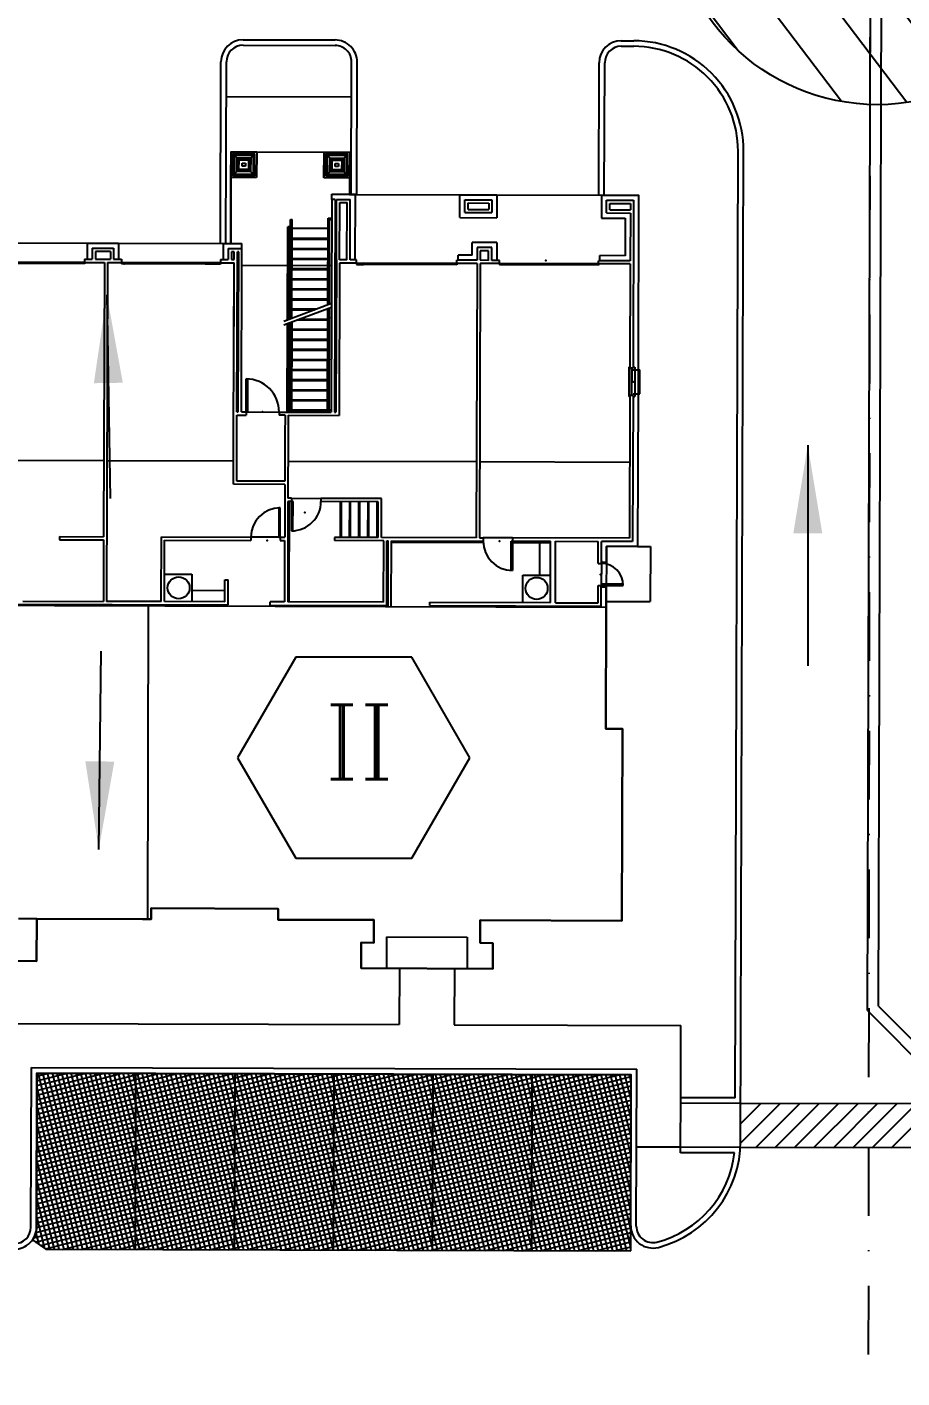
# Model space of a CAD drawing. Header units: feet. Extents: x 26064 to 27719, y 16802 to 28989.
# Drawn here: x 27175.2 to 27254.8, y 17814.2 to 17936.9 of the extents above; entities that cross this region are included whole.
import ezdxf
from ezdxf.enums import TextEntityAlignment as Align

# ---------------------------------------------------------------- set-up
doc = ezdxf.new("R2010")
doc.units = ezdxf.units.FT
doc.header["$LTSCALE"] = 50
doc.header["$MEASUREMENT"] = 0
doc.header["$PDSIZE"] = -0.5
doc.linetypes.add('CENTERPL', pattern=[0.25, 0.125, -0.0625, 0, -0.0625])
doc.linetypes.add('HIDDEN', pattern=[0.375, 0.25, -0.125])
for name, color, linetype in [('BUILDING-DOORS-EXT', 2, 'Continuous'), ('BUILDING-INTERIOR', 251, 'Continuous'), ('BUILDINGS', 5, 'Continuous'), ('CL-ROADS', 9, 'CENTERPL'), ('CONC-5INCH-BOUNDS', 251, 'Continuous'), ('CONC-5INCH-HATCH', 251, 'Continuous'), ('CURB-B', 4, 'Continuous'), ('CURB-F', 32, 'Continuous'), ('INLET PROTECTION', 1, 'HIDDEN'), ('PAINT-MARKINGS', 32, 'Continuous'), ('PARKSTRIPES', 32, 'Continuous'), ('SD-OUTER-PRIVATE', 6, 'Continuous'), ('SD-STRUCTURE', 6, 'Continuous'), ('SIDEWALK', 9, 'Continuous')]:
    doc.layers.add(name, color=color, linetype=linetype)
doc.styles.add('DCADTXTSTYLE3', font='ROMANC')
doc.styles.add('ls80', font='simplex', dxfattribs={"oblique": 15, "height": 4})
doc.dimstyles.new('dim', dxfattribs={"dimtxt": 0.18, "dimasz": 0.16, "dimexe": 0.0625, "dimexo": 0.0625, "dimgap": 0.03, "dimtad": 3, "dimdec": 4, "dimzin": 0, "dimdsep": 46, "dimtxsty": 'ls80', "dimcen": 0.09, "dimclrd": 256, "dimclre": 256, "dimclrt": 256, "dimaunit": 1, "dimadec": 4, "dimazin": 0, "dimtfac": 1, "dimtdec": 4, "dimtofl": 0, "dimtmove": 2, "dimatfit": 3, "dimfxl": 0, "dimtolj": 1, "dimtzin": 0, "dimlwd": -1, "dimlwe": -1, "dimarcsym": 0})

msp = doc.modelspace()

# ---------------------------------------------------------------- hatches: boundary and pattern name
at = {"layer": 'CONC-5INCH-HATCH'}
h = msp.add_hatch(dxfattribs=at)
h.set_pattern_fill('ANSI37', scale=3.33, angle=329.2625, style=0)
edge = h.paths.add_edge_path()
edge.add_line((27230.1032, 17825.77405), (27230.1499, 17841.77399))
edge.add_line((27230.1499, 17841.77399), (27176.15013, 17841.93159))
edge.add_line((27176.15013, 17841.93159), (27176.10929, 17827.93795))
edge.add_arc((27174.10929, 17827.94379), 2, 324.857026, 359.8327778, ccw=False)
edge.add_line((27175.74473, 17826.79255), (27176.97131, 17825.92912))
edge.add_line((27176.97131, 17825.92912), (27230.1032, 17825.77405))
at = {"layer": 'INLET PROTECTION', "linetype": 'Continuous'}
h = msp.add_hatch(dxfattribs=at)
h.set_pattern_fill('ANSI31', scale=37.499998, angle=262.0889784, style=0)
h.set_pattern_definition([(307.088978, (51363.5067, -5316.098), (3.7392183, 2.82681806), [])])
edge = h.paths.add_edge_path()
edge.add_arc((27252.51845, 17948.62833), 18.75, 0, 360)
at = {"layer": 'PAINT-MARKINGS'}
h = msp.add_hatch(dxfattribs=at)
h.set_pattern_fill('ANSI31', scale=10, style=0)
h.paths.add_polyline_path([(27264.08615, 17837.61105, -0.215250437), (27264.76765, 17839.10907), (27240.10023, 17839.18106), (27240.09021, 17835.74751, -0.014174582), (27240.0725, 17835.18113), (27264.07886, 17835.11106)])

# ---------------------------------------------------------------- linework, layer by layer
at = {"layer": 'BUILDING-DOORS-EXT', "color": 7}
for p, q in [((27227.42629, 17886.2216), (27229.42549, 17886.21577)), ((27229.42585, 17886.34072), (27227.42666, 17886.34655)), ((27229.42549, 17886.21577), (27229.42585, 17886.34072))]:
    msp.add_line(p, q, dxfattribs=at)
msp.add_arc((27227.42629, 17886.2216), 1.9992, 359.8327778, 89.8327778, dxfattribs=at)
at = {"layer": 'BUILDING-INTERIOR', "color": 7, "ltscale": 12}
for p, q in [((27193.77758, 17923.26498), (27193.78439, 17925.59742)), ((27193.78439, 17925.59742), (27193.77758, 17923.26498)), ((27193.78439, 17925.59742), (27196.11682, 17925.59061)), ((27193.9505, 17925.43033), (27193.94467, 17923.43111)), ((27193.9505, 17925.43033), (27195.94971, 17925.42449)), ((27194.07509, 17925.30501), (27194.06998, 17923.55569)), ((27194.07509, 17925.30501), (27195.82442, 17925.29991)), ((27194.32426, 17925.05438), (27194.07509, 17925.30501)), ((27194.32062, 17923.80486), (27194.32426, 17925.05438)), ((27194.32426, 17925.05438), (27195.57378, 17925.05073)), ((27195.57378, 17925.05073), (27195.57014, 17923.80121)), ((27195.57378, 17925.05073), (27195.82442, 17925.29991)), ((27195.81931, 17923.55058), (27195.82442, 17925.29991)), ((27195.9439, 17923.42526), (27195.94973, 17925.42449)), ((27196.11682, 17925.59061), (27196.11002, 17923.25817)), ((27196.11682, 17925.59061), (27202.23939, 17925.57274)), ((27202.23258, 17923.2403), (27202.23939, 17925.57274)), ((27202.23939, 17925.57274), (27202.23258, 17923.2403)), ((27202.23939, 17925.57274), (27204.57182, 17925.56593)), ((27202.4055, 17925.40565), (27202.39967, 17923.40643)), ((27202.4055, 17925.40565), (27204.40471, 17925.39982)), ((27202.53009, 17925.28033), (27202.52499, 17923.53101)), ((27202.53009, 17925.28033), (27204.27942, 17925.27523)), ((27202.77927, 17925.0297), (27202.53009, 17925.28033)), ((27202.77562, 17923.78018), (27202.77927, 17925.0297)), ((27202.77927, 17925.0297), (27204.02879, 17925.02605)), ((27204.02879, 17925.02605), (27204.02514, 17923.77653)), ((27204.02879, 17925.02605), (27204.27942, 17925.27523)), ((27204.27431, 17923.5259), (27204.27942, 17925.27523)), ((27204.3989, 17923.40058), (27204.40474, 17925.39982)), ((27204.57182, 17925.56593), (27204.56502, 17923.2335)), ((27194.32062, 17923.80486), (27194.06998, 17923.55569)), ((27195.57014, 17923.80121), (27194.32062, 17923.80486)), ((27194.40416, 17923.88792), (27194.40732, 17924.97083)), ((27195.48708, 17923.88476), (27194.40416, 17923.88792)), ((27194.40732, 17924.97083), (27195.49024, 17924.96767)), ((27194.50859, 17923.99174), (27194.51115, 17924.8664)), ((27195.38326, 17923.98919), (27194.50859, 17923.99174)), ((27194.51115, 17924.8664), (27195.38581, 17924.86385)), ((27194.801, 17924.28244), (27194.80185, 17924.574)), ((27195.09255, 17924.28159), (27194.801, 17924.28244)), ((27194.80185, 17924.574), (27195.0934, 17924.57315)), ((27195.0934, 17924.57315), (27195.09255, 17924.28159)), ((27195.38581, 17924.86385), (27195.38326, 17923.98919)), ((27195.49024, 17924.96767), (27195.48708, 17923.88476)), ((27195.57014, 17923.80121), (27195.81931, 17923.55058)), ((27202.85916, 17923.86324), (27202.86232, 17924.94616)), ((27203.94208, 17923.86008), (27202.85916, 17923.86324)), ((27202.86232, 17924.94616), (27203.94524, 17924.943)), ((27202.96359, 17923.96706), (27202.96615, 17924.84173)), ((27203.83826, 17923.96451), (27202.96359, 17923.96706)), ((27202.96615, 17924.84173), (27203.84081, 17924.83917)), ((27203.256, 17924.25777), (27203.25685, 17924.54932)), ((27203.54755, 17924.25691), (27203.256, 17924.25777)), ((27203.25685, 17924.54932), (27203.5484, 17924.54847)), ((27203.5484, 17924.54847), (27203.54755, 17924.25691)), ((27203.84081, 17924.83917), (27203.83826, 17923.96451)), ((27203.94524, 17924.943), (27203.94208, 17923.86008)), ((27193.77758, 17923.26498), (27193.76007, 17917.26728)), ((27196.11002, 17923.25817), (27193.77758, 17923.26498)), ((27195.9439, 17923.42526), (27193.94467, 17923.4311)), ((27195.81931, 17923.55058), (27194.06998, 17923.55568)), ((27204.56502, 17923.2335), (27202.23258, 17923.2403)), ((27204.3989, 17923.40058), (27202.39967, 17923.40642)), ((27202.77562, 17923.78018), (27202.52499, 17923.53101)), ((27204.27431, 17923.5259), (27202.52499, 17923.531)), ((27204.02514, 17923.77653), (27202.77562, 17923.78018)), ((27204.02514, 17923.77653), (27204.27431, 17923.5259)), ((27204.56502, 17923.2335), (27204.56064, 17921.73407)), ((27202.95575, 17921.28059), (27202.95709, 17921.73875)), ((27202.95588, 17921.28059), (27202.95722, 17921.73875)), ((27205.08143, 17921.73255), (27202.95709, 17921.73875)), ((27202.95722, 17921.73875), (27205.0814, 17921.73255)), ((27205.06402, 17915.77651), (27205.0814, 17921.73255)), ((27205.06404, 17915.77651), (27205.08143, 17921.73255)), ((27214.57168, 17919.6223), (27214.57775, 17921.70483)), ((27214.57775, 17921.70483), (27217.95146, 17921.69499)), ((27217.95146, 17921.69499), (27217.94538, 17919.61245)), ((27227.44781, 17921.66727), (27227.44173, 17919.58474)), ((27227.44781, 17921.66727), (27230.82151, 17921.65742)), ((27230.82151, 17921.65742), (27230.7752, 17905.78853)), ((27202.95575, 17921.28059), (27202.89935, 17901.95469)), ((27203.24731, 17921.27974), (27202.95575, 17921.28059)), ((27203.24731, 17921.27974), (27203.1909, 17901.95384)), ((27203.35621, 17915.78149), (27203.37226, 17921.27938)), ((27203.37226, 17921.27938), (27204.62193, 17921.27573)), ((27203.64777, 17915.78064), (27203.66296, 17920.98697)), ((27203.66296, 17920.98697), (27204.32953, 17920.98503)), ((27204.31433, 17915.7787), (27204.32953, 17920.98503)), ((27204.60589, 17915.77785), (27204.62193, 17921.27573)), ((27215.03117, 17920.07912), (27215.03457, 17921.24534)), ((27215.03457, 17921.24534), (27217.49196, 17921.23817)), ((27215.32358, 17920.36983), (27215.32528, 17920.95294)), ((27215.32358, 17920.36983), (27217.19786, 17920.36436)), ((27215.32528, 17920.95294), (27217.19956, 17920.94747)), ((27217.19956, 17920.94747), (27217.19786, 17920.36436)), ((27217.49196, 17921.23817), (27217.48856, 17920.07195)), ((27227.90123, 17920.04156), (27227.90463, 17921.20778)), ((27227.90463, 17921.20778), (27230.36202, 17921.20061)), ((27228.19363, 17920.33226), (27228.19533, 17920.91537)), ((27228.19363, 17920.33226), (27230.06791, 17920.32679)), ((27228.19533, 17920.91537), (27230.06961, 17920.9099)), ((27230.06961, 17920.9099), (27230.06791, 17920.32679)), ((27230.36202, 17921.20061), (27230.31753, 17905.95648)), ((27199.17561, 17910.46722), (27199.20186, 17919.4589)), ((27199.20186, 17919.4589), (27199.32682, 17919.45853)), ((27199.30071, 17910.51423), (27199.32682, 17919.45853)), ((27202.59461, 17911.70486), (27202.61758, 17919.57388)), ((27202.61758, 17919.57388), (27202.95077, 17919.57291)), ((27202.7197, 17911.75187), (27202.74217, 17919.44857)), ((27202.74217, 17919.44857), (27202.9504, 17919.44796)), ((27214.57168, 17919.6223), (27217.94538, 17919.61245)), ((27215.03117, 17920.07912), (27217.48856, 17920.07195)), ((27227.44173, 17919.58474), (27229.60756, 17919.57842)), ((27227.90123, 17920.04156), (27230.06706, 17920.03524)), ((27229.60756, 17919.57842), (27229.5976, 17916.16307)), ((27230.06706, 17920.03524), (27230.05442, 17915.70357)), ((27198.92543, 17910.37319), (27198.95002, 17918.79322)), ((27199.07497, 17918.79285), (27198.95002, 17918.79322)), ((27199.05052, 17910.42021), (27199.07497, 17918.79285)), ((27199.07193, 17917.75159), (27199.19688, 17917.75122)), ((27199.0746, 17918.6679), (27199.19956, 17918.66754)), ((27199.32183, 17917.75086), (27202.61224, 17917.74125)), ((27199.3245, 17918.66717), (27202.61491, 17918.65757)), ((27180.7234, 17917.30533), (27180.71915, 17915.84756)), ((27180.7234, 17917.30533), (27183.57654, 17917.297)), ((27181.18022, 17916.84584), (27181.17731, 17915.84623)), ((27181.18022, 17916.84584), (27183.11705, 17916.84019)), ((27181.47093, 17916.55343), (27181.46886, 17915.84537)), ((27182.82464, 17916.54948), (27181.47093, 17916.55343)), ((27182.82464, 17916.54948), (27182.82257, 17915.84142)), ((27183.11705, 17916.84019), (27183.11413, 17915.84057)), ((27183.57654, 17917.297), (27183.57228, 17915.83923)), ((27193.07282, 17917.26929), (27193.06857, 17915.81152)), ((27193.07282, 17917.26929), (27194.78053, 17917.26431)), ((27193.52964, 17916.8098), (27193.52672, 17915.81018)), ((27193.52964, 17916.8098), (27194.77919, 17916.80615)), ((27193.82035, 17916.51739), (27193.81828, 17915.80933)), ((27194.07027, 17916.51666), (27193.82035, 17916.51739)), ((27194.0682, 17915.8086), (27194.07027, 17916.51666)), ((27194.3194, 17901.97973), (27194.36183, 17916.51581)), ((27194.48677, 17916.51545), (27194.36183, 17916.51581)), ((27194.44435, 17901.97936), (27194.48677, 17916.51545)), ((27194.73591, 17901.97851), (27194.77919, 17916.80615)), ((27194.77919, 17916.80615), (27194.78053, 17917.26431)), ((27199.06925, 17916.83527), (27199.1942, 17916.83491)), ((27199.31916, 17916.83454), (27202.60956, 17916.82494)), ((27215.68628, 17916.20367), (27215.68968, 17917.36989)), ((27217.93882, 17917.36333), (27215.68968, 17917.36989)), ((27216.1465, 17916.9104), (27216.1431, 17915.74418)), ((27217.47932, 17916.90651), (27216.1465, 17916.9104)), ((27216.4372, 17916.61799), (27216.43465, 17915.74332)), ((27217.18692, 17916.61581), (27216.4372, 17916.61799)), ((27217.18436, 17915.74113), (27217.18692, 17916.61581)), ((27217.47592, 17915.74028), (27217.47932, 17916.90651)), ((27217.93882, 17917.36333), (27217.93408, 17915.73895)), ((27180.46803, 17915.43178), (27171.47149, 17915.45804)), ((27180.4684, 17915.55674), (27171.47185, 17915.58299)), ((27180.4684, 17915.55674), (27180.46803, 17915.43178)), ((27180.46925, 17915.84829), (27180.4684, 17915.55674)), ((27180.4684, 17915.55674), (27182.2802, 17915.55145)), ((27180.46925, 17915.84829), (27181.17731, 17915.84622)), ((27181.46886, 17915.84537), (27182.82257, 17915.84142)), ((27182.2802, 17915.55145), (27182.20751, 17890.64435)), ((27182.57175, 17915.5506), (27182.48192, 17884.77076)), ((27182.57175, 17915.5506), (27183.82128, 17915.54695)), ((27183.11413, 17915.84057), (27183.82213, 17915.8385)), ((27183.82128, 17915.54695), (27183.82091, 17915.422)), ((27191.43675, 17915.39977), (27183.82091, 17915.422)), ((27183.82213, 17915.8385), (27183.82128, 17915.54695)), ((27191.43712, 17915.52472), (27183.82128, 17915.54695)), ((27192.81745, 17915.39574), (27191.43675, 17915.39977)), ((27192.81782, 17915.52069), (27191.45737, 17915.52466)), ((27192.81782, 17915.52069), (27192.81745, 17915.39574)), ((27192.81867, 17915.81225), (27192.81782, 17915.52069)), ((27192.81782, 17915.52069), (27194.06735, 17915.51705)), ((27192.81867, 17915.81225), (27193.52672, 17915.81018)), ((27193.81828, 17915.80933), (27194.0682, 17915.8086)), ((27194.02174, 17899.88899), (27194.06735, 17915.51704)), ((27194.03343, 17903.89652), (27194.06735, 17915.51705)), ((27199.06658, 17915.91896), (27199.19153, 17915.91859)), ((27199.31648, 17915.91823), (27202.60689, 17915.90863)), ((27203.35621, 17915.78149), (27203.31586, 17901.95347)), ((27203.64692, 17915.48909), (27203.60656, 17901.66107)), ((27205.18814, 17915.48459), (27203.64692, 17915.48909)), ((27204.31433, 17915.7787), (27203.64777, 17915.78064)), ((27205.189, 17915.77615), (27204.60589, 17915.77785)), ((27205.18814, 17915.48459), (27205.18778, 17915.35964)), ((27205.18778, 17915.35964), (27205.83638, 17915.35775)), ((27205.18814, 17915.48459), (27205.189, 17915.77615)), ((27205.18814, 17915.48459), (27205.79479, 17915.48282)), ((27214.30926, 17915.33302), (27205.79443, 17915.35787)), ((27214.30963, 17915.45797), (27205.79479, 17915.48282)), ((27214.30963, 17915.45797), (27214.30926, 17915.33302)), ((27214.30963, 17915.45797), (27214.31048, 17915.74952)), ((27216.14225, 17915.45262), (27214.30963, 17915.45797)), ((27216.1431, 17915.74418), (27214.31048, 17915.74952)), ((27214.43535, 17915.74916), (27214.43669, 17916.20731)), ((27215.68628, 17916.20367), (27214.43669, 17916.20731)), ((27216.14225, 17915.45262), (27216.06955, 17890.54552)), ((27216.4338, 17915.45177), (27216.36111, 17890.54467)), ((27218.1822, 17915.44667), (27216.4338, 17915.45177)), ((27217.18436, 17915.74114), (27216.43465, 17915.74332)), ((27218.18305, 17915.73822), (27217.47592, 17915.74029)), ((27218.1822, 17915.44667), (27218.18183, 17915.32171)), ((27227.17931, 17915.29545), (27218.18183, 17915.32171)), ((27218.1822, 17915.44667), (27218.18305, 17915.73822)), ((27227.17967, 17915.42041), (27218.1822, 17915.44667)), ((27227.17967, 17915.42041), (27227.17931, 17915.29545)), ((27227.17967, 17915.42041), (27227.18052, 17915.71196)), ((27230.05357, 17915.41202), (27227.17967, 17915.42041)), ((27230.05442, 17915.70357), (27227.18052, 17915.71196)), ((27227.30547, 17915.71159), (27227.30681, 17916.16975)), ((27229.5976, 17916.16307), (27227.30681, 17916.16975)), ((27230.05357, 17915.41202), (27230.02597, 17905.95733)), ((27199.06123, 17914.08633), (27199.18618, 17914.08596)), ((27199.06391, 17915.00264), (27199.18885, 17915.00228)), ((27199.31113, 17914.0856), (27202.60154, 17914.076)), ((27199.3138, 17915.00191), (27202.60421, 17914.99231)), ((27199.05856, 17913.17001), (27199.1835, 17913.16965)), ((27199.30846, 17913.16928), (27202.59886, 17913.15968)), ((27199.05588, 17912.2537), (27199.18083, 17912.25333)), ((27199.30578, 17912.25297), (27202.59619, 17912.24337)), ((27199.0532, 17911.33739), (27199.17815, 17911.33702)), ((27199.30311, 17911.33666), (27201.5971, 17911.32996)), ((27229.94291, 17906.04087), (27229.93513, 17903.37523)), ((27230.02621, 17906.04063), (27229.94291, 17906.04087)), ((27230.31753, 17905.95648), (27230.02597, 17905.95733)), ((27230.15092, 17905.95696), (27230.14363, 17903.45792)), ((27230.19257, 17905.95684), (27230.18528, 17903.4578)), ((27230.31704, 17905.78987), (27230.7752, 17905.78853)), ((27230.31777, 17906.03978), (27230.48437, 17906.03929)), ((27230.48437, 17906.03929), (27230.47659, 17903.37365)), ((27230.7752, 17905.78853), (27230.9418, 17905.78805)), ((27230.93548, 17903.62221), (27230.9418, 17905.78805)), ((27195.15241, 17901.9773), (27195.16117, 17904.97615)), ((27195.16117, 17904.97615), (27195.28612, 17904.97578)), ((27195.28612, 17904.97578), (27195.27736, 17901.97693)), ((27230.01843, 17903.37499), (27229.93513, 17903.37523)), ((27230.01868, 17903.45829), (27229.98087, 17890.50493)), ((27230.31023, 17903.45744), (27230.01868, 17903.45829)), ((27230.31023, 17903.45744), (27230.27158, 17890.21252)), ((27230.30999, 17903.37414), (27230.47659, 17903.37365)), ((27230.31072, 17903.62403), (27230.76888, 17903.6227)), ((27230.76888, 17903.6227), (27230.7284, 17889.75302)), ((27230.76888, 17903.6227), (27230.93548, 17903.62221)), ((27194.3194, 17901.97973), (27194.44435, 17901.97936)), ((27194.73591, 17901.97851), (27195.15241, 17901.9773)), ((27195.15241, 17901.9773), (27195.15156, 17901.68574)), ((27195.15241, 17901.9773), (27198.15126, 17901.96855)), ((27195.27736, 17901.97693), (27195.15241, 17901.9773)), ((27198.15126, 17901.96855), (27198.15041, 17901.67699)), ((27198.15126, 17901.96855), (27202.89935, 17901.95469)), ((27203.1909, 17901.95384), (27203.31586, 17901.95347)), ((27194.31329, 17899.88814), (27194.31855, 17901.68818)), ((27194.31855, 17901.68818), (27195.15156, 17901.68574)), ((27198.69183, 17901.67541), (27198.15041, 17901.67699)), ((27198.69183, 17901.67541), (27198.68658, 17899.87538)), ((27198.98339, 17901.67456), (27198.97814, 17899.87453)), ((27198.98339, 17901.67456), (27203.60656, 17901.66107)), ((27194.00864, 17895.39979), (27194.02174, 17899.88899)), ((27194.30104, 17895.69049), (27194.3133, 17899.88814)), ((27198.68657, 17899.87538), (27198.67433, 17895.67773)), ((27198.97813, 17899.87453), (27198.96138, 17894.1358)), ((27169.60753, 17897.59519), (27182.22769, 17897.55836)), ((27182.51924, 17897.55751), (27194.01484, 17897.52396)), ((27198.97123, 17897.50949), (27216.08973, 17897.45953)), ((27216.38129, 17897.45868), (27230.00105, 17897.41893)), ((27198.67433, 17895.67773), (27194.30104, 17895.69049)), ((27198.67348, 17895.38617), (27194.00864, 17895.39979)), ((27198.67348, 17895.38617), (27198.6595, 17890.59634)), ((27198.12584, 17893.26356), (27198.11806, 17890.59792)), ((27198.25079, 17893.2632), (27198.12584, 17893.26356)), ((27198.24301, 17890.59755), (27198.25079, 17893.2632)), ((27198.96053, 17893.84425), (27198.93392, 17884.72274)), ((27199.29374, 17893.84328), (27198.96053, 17893.84425)), ((27199.29459, 17894.13483), (27198.96138, 17894.1358)), ((27199.05886, 17884.7224), (27199.08552, 17893.84388)), ((27199.29374, 17893.84328), (27199.28596, 17891.17763)), ((27199.29459, 17894.13483), (27199.29374, 17893.84328)), ((27199.41869, 17893.84291), (27199.29374, 17893.84328)), ((27199.29459, 17894.13483), (27201.96023, 17894.12705)), ((27199.41091, 17891.17727), (27199.41869, 17893.84291)), ((27201.96023, 17894.12705), (27201.95938, 17893.8355)), ((27207.1658, 17893.8203), (27201.95938, 17893.8355)), ((27207.45821, 17894.111), (27201.96023, 17894.12705)), ((27203.29314, 17894.12316), (27203.16819, 17894.12352)), ((27203.70879, 17893.83039), (27203.69931, 17890.58163)), ((27204.5418, 17893.82796), (27204.53232, 17890.5792)), ((27205.37482, 17893.82553), (27205.36533, 17890.57677)), ((27206.20783, 17893.8231), (27206.19835, 17890.57433)), ((27207.04084, 17893.82066), (27207.03136, 17890.5719)), ((27207.15632, 17890.57154), (27207.1658, 17893.8203)), ((27207.44788, 17890.57069), (27207.45821, 17894.111)), ((27199.28596, 17891.17763), (27199.41091, 17891.17727)), ((27178.20903, 17890.65602), (27178.20818, 17890.36447)), ((27178.20818, 17890.36447), (27182.20666, 17890.3528)), ((27178.20903, 17890.65602), (27182.20751, 17890.64435)), ((27182.20666, 17890.3528), (27182.19037, 17884.77161)), ((27187.43838, 17884.75629), (27187.45552, 17890.62904)), ((27187.45552, 17890.62904), (27195.57737, 17890.60533)), ((27187.72993, 17884.75544), (27187.74622, 17890.33663)), ((27187.74622, 17890.33663), (27195.57652, 17890.31378)), ((27195.57737, 17890.60533), (27195.57652, 17890.31378)), ((27198.24301, 17890.59755), (27195.57737, 17890.60533)), ((27198.11806, 17890.59792), (27198.24301, 17890.59755)), ((27198.24301, 17890.59755), (27198.24216, 17890.306)), ((27198.24216, 17890.306), (27198.65865, 17890.30478)), ((27198.24301, 17890.59755), (27198.6595, 17890.59634)), ((27198.65865, 17890.30478), (27198.64237, 17884.72359)), ((27203.1995, 17890.58309), (27203.19865, 17890.29153)), ((27207.65523, 17890.27853), (27203.19865, 17890.29153)), ((27207.15632, 17890.57154), (27203.1995, 17890.58309)), ((27216.06955, 17890.54552), (27207.44788, 17890.57069)), ((27207.63894, 17884.69734), (27207.65523, 17890.27853)), ((27207.92964, 17884.40493), (27207.94678, 17890.27768)), ((27207.94678, 17890.27768), (27208.07175, 17890.27731)), ((27208.05423, 17884.27963), (27208.07175, 17890.27731)), ((27208.34579, 17884.27878), (27208.3633, 17890.27646)), ((27208.36294, 17890.15151), (27216.6931, 17890.12719)), ((27208.3633, 17890.27646), (27216.69346, 17890.25215)), ((27216.36111, 17890.54467), (27216.69431, 17890.5437)), ((27216.69431, 17890.5437), (27216.69346, 17890.25215)), ((27219.35995, 17890.53592), (27216.69431, 17890.5437)), ((27219.22637, 17887.57909), (27219.23415, 17890.24473)), ((27219.23415, 17890.24473), (27219.3591, 17890.24437)), ((27219.3591, 17890.24437), (27219.35132, 17887.57872)), ((27219.35874, 17890.11942), (27222.8156, 17890.10933)), ((27219.35995, 17890.53592), (27219.3591, 17890.24437)), ((27219.3591, 17890.24437), (27222.81597, 17890.23428)), ((27229.98087, 17890.50493), (27219.35995, 17890.53592)), ((27221.8161, 17890.15389), (27221.80734, 17887.15505)), ((27222.79967, 17884.65309), (27222.81597, 17890.23428)), ((27223.25782, 17884.65175), (27223.27413, 17890.23294)), ((27223.27413, 17890.23294), (27227.14764, 17890.22163)), ((27227.14181, 17888.22241), (27227.14764, 17890.22163)), ((27227.43336, 17888.22156), (27227.4392, 17890.22078)), ((27230.27158, 17890.21252), (27227.4392, 17890.22078)), ((27227.89204, 17888.34517), (27227.89617, 17889.76129)), ((27230.7284, 17889.75302), (27227.89617, 17889.76129)), ((27227.14181, 17888.22241), (27227.43336, 17888.22156)), ((27227.43336, 17888.22156), (27227.42753, 17886.22233)), ((27227.43318, 17888.15908), (27227.43336, 17888.22156)), ((27227.43336, 17888.22156), (27227.43336, 17888.22156)), ((27227.43388, 17888.34651), (27227.89204, 17888.34517)), ((27219.35132, 17887.57872), (27219.22637, 17887.57909)), ((27193.22782, 17884.7394), (27193.23365, 17886.73863)), ((27193.23365, 17886.73863), (27193.52521, 17886.73778)), ((27193.51852, 17884.44699), (27193.52521, 17886.73778)), ((27227.13135, 17884.64045), (27227.13597, 17886.22318)), ((27227.13597, 17886.22318), (27227.42753, 17886.22233)), ((27227.42206, 17884.34804), (27227.42753, 17886.22233)), ((27227.42731, 17886.09737), (27227.88541, 17886.09604)), ((27227.42789, 17886.34728), (27227.42753, 17886.22233)), ((27227.87897, 17883.88856), (27227.88541, 17886.09604)), ((27174.85984, 17884.79301), (27182.19037, 17884.77161)), ((27187.43838, 17884.75629), (27182.48192, 17884.77076)), ((27193.22782, 17884.7394), (27187.72993, 17884.75544)), ((27193.23073, 17885.73901), (27190.23188, 17885.74776)), ((27197.35038, 17884.43581), (27197.35124, 17884.72736)), ((27198.64237, 17884.72359), (27197.35124, 17884.72736)), ((27207.63894, 17884.69734), (27198.93392, 17884.72274)), ((27211.8448, 17884.3935), (27211.84566, 17884.68506)), ((27211.84566, 17884.68506), (27222.79967, 17884.65309)), ((27223.25782, 17884.65175), (27227.13135, 17884.64045)), ((27169.27781, 17884.51774), (27193.51852, 17884.44699)), ((27186.27093, 17884.34321), (27186.18791, 17855.89581)), ((27197.35038, 17884.43581), (27207.92964, 17884.40493)), ((27211.8448, 17884.3935), (27227.42206, 17884.34804)), ((27186.52403, 17856.89445), (27186.52112, 17855.89484)), ((27176.12927, 17855.92517), (27174.48407, 17855.92997)), ((27185.72975, 17855.89715), (27186.52112, 17855.89484)), ((27207.93756, 17851.43815), (27207.94589, 17854.29122)), ((27207.94589, 17854.29122), (27215.23474, 17854.26994)), ((27215.23474, 17854.26994), (27215.22641, 17851.41687))]:
    msp.add_line(p, q, dxfattribs=at)
at = {"layer": 'BUILDING-INTERIOR', "color": 7, "ltscale": 4}
for p, q in [((27199.07169, 17917.66829), (27199.19664, 17917.66792)), ((27199.32159, 17917.66756), (27202.61199, 17917.65795)), ((27199.06901, 17916.75197), (27199.19396, 17916.75161)), ((27199.31891, 17916.75124), (27202.60932, 17916.74164)), ((27199.06634, 17915.83566), (27199.19129, 17915.83529)), ((27199.31624, 17915.83493), (27202.60664, 17915.82532)), ((27199.06099, 17914.00303), (27199.18594, 17914.00266)), ((27199.06366, 17914.91934), (27199.18861, 17914.91898)), ((27199.31089, 17914.0023), (27202.60129, 17913.9927)), ((27199.31356, 17914.91861), (27202.60397, 17914.90901)), ((27199.05831, 17913.08671), (27199.18326, 17913.08635)), ((27199.30821, 17913.08598), (27202.59862, 17913.07638)), ((27199.05563, 17912.1704), (27199.18059, 17912.17003)), ((27199.30554, 17912.16967), (27202.59594, 17912.16007)), ((27199.05296, 17911.25408), (27199.17791, 17911.25372)), ((27199.30286, 17911.25336), (27201.37716, 17911.2473)), ((27199.7727, 17910.33566), (27202.59059, 17910.32744)), ((27199.04761, 17909.42146), (27199.17257, 17909.42109)), ((27199.29751, 17909.42073), (27202.58791, 17909.41112)), ((27199.04493, 17908.50514), (27199.16989, 17908.50478)), ((27199.29484, 17908.50441), (27202.58524, 17908.49481)), ((27199.03958, 17906.67251), (27199.16454, 17906.67215)), ((27199.04226, 17907.58883), (27199.16722, 17907.58846)), ((27199.28949, 17906.67178), (27202.57989, 17906.66218)), ((27199.29217, 17907.5881), (27202.58257, 17907.57849)), ((27199.03691, 17905.7562), (27199.16187, 17905.75583)), ((27199.28682, 17905.75547), (27202.57722, 17905.74587)), ((27199.03424, 17904.83988), (27199.15919, 17904.83952)), ((27199.28414, 17904.83915), (27202.57454, 17904.82955)), ((27199.02889, 17903.00725), (27199.15384, 17903.00689)), ((27199.03156, 17903.92357), (27199.15652, 17903.9232)), ((27199.27879, 17903.00653), (27202.56919, 17902.99692)), ((27199.28147, 17903.92284), (27202.57187, 17903.91324)), ((27199.02621, 17902.09094), (27199.15117, 17902.09058)), ((27199.27612, 17902.09021), (27202.56652, 17902.08061)), ((27203.79209, 17893.83015), (27203.78261, 17890.58139)), ((27204.6251, 17893.82772), (27204.61562, 17890.57895)), ((27205.45812, 17893.82528), (27205.44864, 17890.57652)), ((27206.29113, 17893.82285), (27206.28165, 17890.57409)), ((27207.12414, 17893.82042), (27207.11466, 17890.57166))]:
    msp.add_line(p, q, dxfattribs=at)
at = {"layer": 'BUILDING-INTERIOR', "color": 7, "ltscale": 6}
for p, q in [((27180.46803, 17915.43178), (27171.47149, 17915.45804)), ((27180.46803, 17915.43178), (27180.46803, 17915.43178)), ((27183.82091, 17915.422), (27183.82091, 17915.422)), ((27191.43675, 17915.39977), (27183.82091, 17915.422)), ((27192.81745, 17915.39574), (27192.81745, 17915.39574)), ((27194.77473, 17915.30675), (27202.93826, 17915.28291)), ((27205.18778, 17915.35964), (27205.18778, 17915.35964)), ((27214.30926, 17915.33302), (27205.79443, 17915.35787)), ((27214.30926, 17915.33302), (27214.30926, 17915.33302)), ((27218.18183, 17915.32171), (27218.18183, 17915.32171)), ((27227.17931, 17915.29545), (27218.18183, 17915.32171)), ((27227.17931, 17915.29545), (27227.17931, 17915.29545)), ((27199.99265, 17910.41832), (27202.59083, 17910.41074)), ((27202.56615, 17901.95566), (27202.59357, 17911.3485)), ((27202.69111, 17901.9553), (27202.71866, 17911.39552)), ((27198.90089, 17901.96636), (27198.92439, 17910.01684)), ((27199.02585, 17901.96599), (27199.04934, 17910.01647)), ((27199.04785, 17909.50476), (27199.17281, 17909.50439)), ((27199.17458, 17910.11087), (27199.1508, 17901.96563)), ((27199.29967, 17910.15788), (27199.27575, 17901.96526)), ((27199.29776, 17909.50403), (27202.58816, 17909.49442)), ((27199.04518, 17908.58844), (27199.17013, 17908.58808)), ((27199.29508, 17908.58771), (27202.58548, 17908.57811)), ((27199.03983, 17906.75581), (27199.16478, 17906.75545)), ((27199.0425, 17907.67213), (27199.16746, 17907.67176)), ((27199.28973, 17906.75508), (27202.58013, 17906.74548)), ((27199.29241, 17907.6714), (27202.58281, 17907.6618)), ((27199.03715, 17905.8395), (27199.16211, 17905.83913)), ((27199.28706, 17905.83877), (27202.57746, 17905.82917)), ((27199.03448, 17904.92319), (27199.15944, 17904.92283)), ((27199.28439, 17904.92246), (27202.57479, 17904.91286)), ((27199.02913, 17903.09056), (27199.15409, 17903.0902)), ((27199.0318, 17904.00688), (27199.15676, 17904.00651)), ((27199.27904, 17903.08983), (27202.56944, 17903.08023)), ((27199.28171, 17904.00615), (27202.57211, 17903.99654)), ((27199.02646, 17902.17425), (27199.15141, 17902.17388)), ((27199.27636, 17902.17352), (27202.56676, 17902.16391)), ((27202.69171, 17902.16355), (27202.89996, 17902.16294))]:
    msp.add_line(p, q, dxfattribs=at)
at = {"layer": 'BUILDING-INTERIOR', "color": 7, "ltscale": 48}
for p, q in [((27202.92818, 17911.83023), (27198.59172, 17910.20045)), ((27202.92714, 17911.47387), (27198.59068, 17909.8441))]:
    msp.add_line(p, q, dxfattribs=at)
at = {"layer": 'BUILDING-INTERIOR', "color": 7, "ltscale": 8}
for p, q in [((27187.73722, 17887.25446), (27190.23626, 17887.24716)), ((27190.23626, 17887.24716), (27190.22897, 17884.74813)), ((27220.30066, 17884.66038), (27220.30795, 17887.15942)), ((27220.30795, 17887.15942), (27222.80698, 17887.15213))]:
    msp.add_line(p, q, dxfattribs=at)
at = {"layer": 'BUILDING-INTERIOR', "color": 7, "ltscale": 15}
for p, q in [((27199.65972, 17879.69624), (27194.38829, 17870.56576)), ((27210.20259, 17879.69624), (27199.65972, 17879.69624)), ((27215.47402, 17870.56576), (27210.20259, 17879.69624)), ((27194.38829, 17870.56576), (27199.65972, 17861.43544)), ((27210.20259, 17861.43544), (27215.47402, 17870.56576)), ((27199.65972, 17861.43544), (27210.20259, 17861.43544))]:
    msp.add_line(p, q, dxfattribs=at)
at = {"layer": 'BUILDING-INTERIOR', "color": 7, "ltscale": 12}
msp.add_lwpolyline([(27165.8512, 17852.12327), (27176.11809, 17852.0933), (27176.12927, 17855.92517), (27186.52112, 17855.89484), (27186.52403, 17856.89445), (27198.06127, 17856.86078), (27198.05835, 17855.86116), (27206.76334, 17855.83576), (27206.75732, 17853.77405), (27205.61193, 17853.7774), (27205.60512, 17851.44496), (27217.55886, 17851.41007), (27217.56566, 17853.74251), (27216.42027, 17853.74585), (27216.42629, 17855.80755), (27229.29634, 17855.76999), (27229.34714, 17873.17996), (27227.84772, 17873.18434), (27227.87995, 17884.22589), (27167.69474, 17884.39743)], dxfattribs=at)
at = {"layer": 'BUILDING-INTERIOR', "color": 7, "ltscale": 8}
for centre in [(27189.02474, 17886.00117), (27221.55394, 17885.9479)]:
    msp.add_circle(centre, 0.99962, dxfattribs=at)
at = {"layer": 'BUILDING-INTERIOR', "color": 7, "ltscale": 12}
for centre, radius, start, end in [((27195.15241, 17901.9773), 2.99886, 359.8327778, 89.8327778), ((27198.24301, 17890.59755), 2.66565, 89.8327778, 179.8327778), ((27199.29374, 17893.84328), 2.66565, 269.8327778, 359.8327778), ((27219.3591, 17890.24437), 2.66565, 179.8327778, 269.8327778)]:
    msp.add_arc(centre, radius, start, end, dxfattribs=at)
for p in [(27184.07087, 17915.42127, 1), (27222.3906, 17915.72594, 1), (27230.31388, 17904.70696, 1), (27196.65184, 17901.97292, 1), (27200.49869, 17892.84014, 1), (27197.07594, 17890.30941, 1), (27218.19289, 17890.24777, 1), (27227.43397, 17888.42981, 1), (27227.34714, 17887.22219, 1)]:
    msp.add_point(p, dxfattribs=at)
at = {"layer": 'BUILDING-INTERIOR', "color": 7, "ltscale": 6}
msp.add_point((27202.92434, 17910.51385, 1), dxfattribs=at)
at = {"layer": 'BUILDINGS', "color": 7, "flags": 128}
msp.add_lwpolyline([(27171.22705, 17917.33305), (27180.7234, 17917.30533), (27183.57654, 17917.297), (27193.07282, 17917.26929), (27193.76007, 17917.26728), (27193.77758, 17923.26498), (27193.78439, 17925.59742), (27196.11682, 17925.59061), (27202.23939, 17925.57274), (27204.57182, 17925.56593), (27204.56502, 17923.2335), (27204.56064, 17921.73407), (27205.0814, 17921.73255), (27214.57775, 17921.70483), (27217.95146, 17921.69499), (27227.44781, 17921.66727), (27230.82151, 17921.65742), (27230.7752, 17905.78853), (27230.76888, 17903.6227), (27230.7284, 17889.75302), (27227.89617, 17889.76129), (27227.89204, 17888.34517), (27227.88541, 17886.09604), (27227.87995, 17884.22589), (27227.84772, 17873.18434), (27229.34714, 17873.17996), (27229.29634, 17855.76999), (27216.42629, 17855.80755), (27216.42027, 17853.74585), (27217.56566, 17853.74251), (27217.55886, 17851.41007), (27205.60512, 17851.44496), (27205.61193, 17853.7774), (27206.75732, 17853.77405), (27206.76334, 17855.83576), (27198.05835, 17855.86116), (27198.06127, 17856.86078), (27186.52403, 17856.89445), (27186.52112, 17855.89484), (27176.12927, 17855.92517), (27176.11809, 17852.0933), (27167.12155, 17852.11956)], dxfattribs=at)
at = {"layer": 'CL-ROADS', "color": 7}
msp.add_line((27251.84983, 17948.61971), (27251.38107, 17573.83401), dxfattribs=at)
at = {"layer": 'CONC-5INCH-BOUNDS', "color": 7, "flags": 128}
msp.add_lwpolyline([(27230.1032, 17825.77405), (27230.1499, 17841.77399), (27176.15013, 17841.93159), (27176.10929, 17827.93795, -0.153806413), (27175.74473, 17826.79255), (27176.97131, 17825.92912), (27230.1032, 17825.77405)], format="xyb", dxfattribs=at)
at = {"layer": 'CURB-B', "color": 7, "flags": 128}
for points in [[(27194.87518, 17935.27745, 0.41415249), (27193.37112, 17933.78183)], [(27204.74145, 17933.75039, 0.414274637), (27203.24552, 17935.25476)], [(27229.24341, 17935.18431, 0.414046902), (27227.73935, 17933.68923)], [(27239.85262, 17925.65754, 0.414274637), (27230.38239, 17935.18122)], [(27232.48796, 17826.58714, 0.309471817), (27239.52703, 17834.68272)], [(27174.10492, 17826.4438, 0.414213562), (27175.60929, 17827.93941)], [(27230.60982, 17828.04307, 0.491891806), (27232.48796, 17826.58714)]]:
    msp.add_lwpolyline(points, format="xyb", dxfattribs=at)
for points in [[(27194.87518, 17935.27745), (27203.24552, 17935.25476)], [(27229.24341, 17935.18431), (27230.38239, 17935.18122)], [(27193.32292, 17917.26856), (27193.37112, 17933.78183)], [(27204.70638, 17921.73365), (27204.74145, 17933.75039)], [(27227.69993, 17921.66654), (27227.73935, 17933.68923)], [(27239.60169, 17839.68252), (27239.85262, 17925.65754)], [(27175.60929, 17827.93941), (27175.65159, 17842.43305)], [(27175.65159, 17842.43305), (27230.65135, 17842.27253)], [(27230.60982, 17828.04307), (27230.65135, 17842.27253)], [(27234.63072, 17835.19701), (27234.64385, 17839.69699)], [(27239.60169, 17839.68252), (27234.64385, 17839.69699)], [(27234.62926, 17834.69701), (27234.63072, 17835.19701)], [(27239.52703, 17834.68272), (27234.62926, 17834.69701)]]:
    msp.add_lwpolyline(points, dxfattribs=at)
at = {"layer": 'CURB-F', "color": 7}
for p, q in [((27194.87653, 17935.77745), (27203.24688, 17935.75476)), ((27229.2384, 17935.68432), (27230.38375, 17935.68122)), ((27192.82292, 17917.27002), (27192.87112, 17933.78329)), ((27205.20638, 17921.73219), (27205.24145, 17933.74893)), ((27227.1979, 17921.668), (27227.23299, 17933.69017)), ((27240.09021, 17835.74751), (27240.35262, 17925.65608)), ((27176.10929, 17827.93795), (27176.15013, 17841.93159)), ((27176.15013, 17841.93159), (27230.1499, 17841.77399)), ((27230.10983, 17828.04453), (27230.1499, 17841.77399)), ((27240.10023, 17839.18106), (27234.6424, 17839.19699)), ((27240.0725, 17835.18113), (27234.63072, 17835.19701))]:
    msp.add_line(p, q, dxfattribs=at)
for centre, radius, start, end in [((27194.87111, 17933.77745), 2, 89.844725, 179.8327778), ((27203.24146, 17933.75477), 2, 359.8327778, 89.844725), ((27229.23298, 17933.68433), 2, 89.844725, 179.8327778), ((27230.35666, 17925.68526), 9.996, 359.8327778, 89.844725), ((27230.094, 17835.77669), 9.99626, 284.6015574, 359.8327778), ((27174.10929, 17827.94379), 2, 269.8327778, 359.8327778), ((27232.10982, 17828.03869), 2, 179.8327778, 284.6015574)]:
    msp.add_arc(centre, radius, start, end, dxfattribs=at)
at = {"layer": 'INLET PROTECTION', "color": 7, "linetype": 'Continuous'}
msp.add_circle((27252.51845, 17948.62833), 18.75, dxfattribs=at)
at = {"layer": 'PAINT-MARKINGS', "color": 7}
for p, q in [((27264.76765, 17839.10907), (27240.10023, 17839.18106)), ((27264.07886, 17835.11106), (27240.0725, 17835.18113))]:
    msp.add_line(p, q, dxfattribs=at)
at = {"layer": 'PARKSTRIPES', "color": 7}
for p, q in [((27185.10339, 17825.90539), (27185.15009, 17841.90532)), ((27194.10335, 17825.87912), (27194.15005, 17841.87906)), ((27203.10331, 17825.85286), (27203.15001, 17841.85279)), ((27212.10328, 17825.82659), (27212.14997, 17841.82652)), ((27221.10324, 17825.80032), (27221.14994, 17841.80025))]:
    msp.add_line(p, q, dxfattribs=at)
at = {"layer": 'SD-OUTER-PRIVATE', "color": 7}
for p, q in [((27251.61527, 17847.60731), (27251.90572, 17947.12304)), ((27252.61648, 17848.01861), (27252.90571, 17947.12012)), ((27252.61648, 17848.01861), (27269.92213, 17830.61164)), ((27251.61527, 17847.60731), (27269.21296, 17829.9066))]:
    msp.add_line(p, q, dxfattribs=at)
at = {"layer": 'SIDEWALK', "color": 7}
for p, q in [((27204.73216, 17930.56549), (27193.36183, 17930.59867)), ((27230.7284, 17889.75302), (27231.89615, 17889.74954)), ((27231.89615, 17889.74954), (27231.88141, 17884.74952)), ((27227.88143, 17884.76131), (27231.88141, 17884.74952)), ((27209.08644, 17851.43479), (27209.07156, 17846.33552)), ((27214.08642, 17851.4202), (27214.07154, 17846.32093)), ((27173.47255, 17846.43942), (27209.07156, 17846.33552)), ((27214.07154, 17846.32093), (27234.66301, 17846.26083)), ((27234.64385, 17839.69699), (27234.66301, 17846.26083)), ((27234.63072, 17835.19701), (27230.63074, 17835.20868))]:
    msp.add_line(p, q, dxfattribs=at)

# ---------------------------------------------------------------- texts
at = {"layer": 'BUILDING-INTERIOR', "color": 7, "ltscale": 288, "style": 'DCADTXTSTYLE3', "width": 0.993}
msp.add_text('II', height=6.747435, dxfattribs=at).set_placement((27202.28057, 17866.59039, 1), align=Align.BOTTOM_LEFT)

# ---------------------------------------------------------------- leaders
at = {"layer": 'SD-STRUCTURE', "color": 7}
for points in [[(27182.50387, 17912.60345), (27182.81189, 17894.11758)], [(27246.19075, 17898.94936), (27246.19075, 17878.90805)], [(27181.7712, 17862.23626), (27181.97918, 17880.23604)]]:
    msp.add_leader(points, dimstyle='dim', override={"dimscale": 50, "dimtad": 0, "dimpost": "'"}, dxfattribs=at)

doc.saveas('drawing.dxf')
